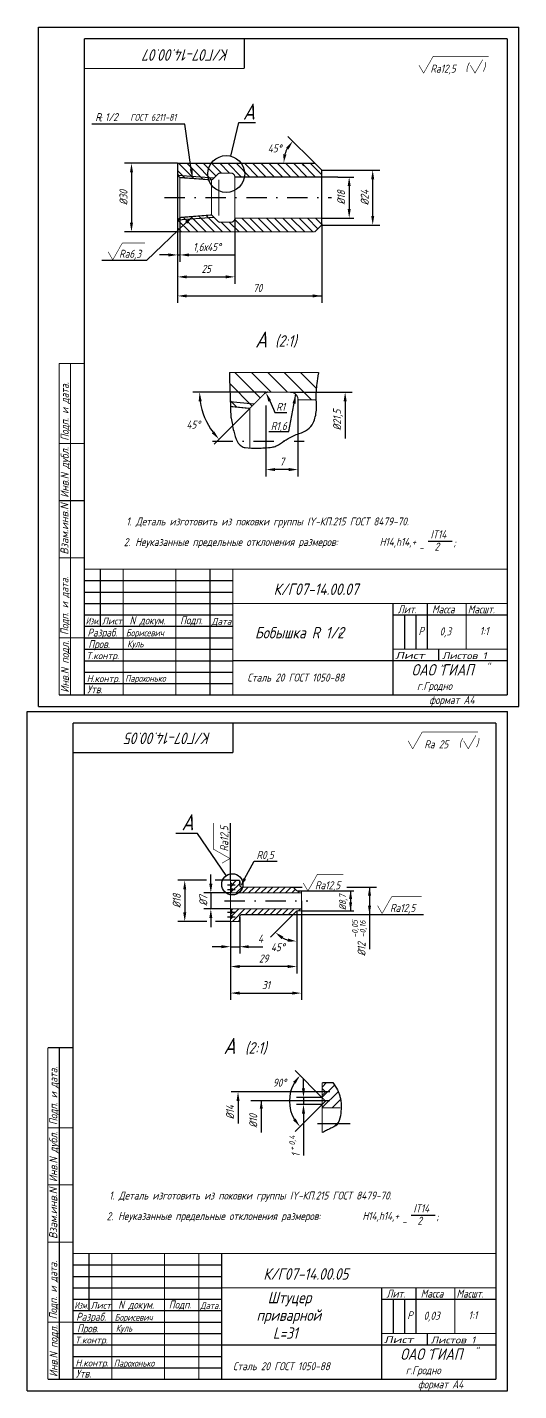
# Model space of a CAD drawing. Extents: x 780 to 2097, y 994 to 1592.
# Drawn here: x 1882 to 2097, y 994 to 1591 of the extents above; entities that cross this region are included whole.
import ezdxf
from ezdxf.enums import TextEntityAlignment as Align

# ---------------------------------------------------------------- set-up
doc = ezdxf.new("R2010")
doc.units = 0
doc.header["$LTSCALE"] = 0.7
doc.header["$MEASUREMENT"] = 0
doc.linetypes.add('DASHDOT', pattern=[25.4, 12.7, -6.35, 0, -6.35])
doc.layers.get('0').update_dxf_attribs({"linetype": 'CONTINUOUS'})
doc.layers.get('DEFPOINTS').update_dxf_attribs({"linetype": 'CONTINUOUS'})
doc.styles.add('ROMANC', font='romanc', dxfattribs={"width": 0.8, "oblique": 15, "height": 3.5})
doc.dimstyles.get("Standard").update_dxf_attribs({"dimtxt": 0.18, "dimasz": 0.18, "dimexe": 0.18, "dimexo": 0.0625, "dimgap": 0.09, "dimtad": 0, "dimtih": 1, "dimtoh": 1, "dimdec": 4, "dimzin": 0, "dimdsep": 46, "dimtxsty": 'Standard', "dimcen": 0.09, "dimadec": 0, "dimazin": 0, "dimtfac": 1, "dimtdec": 4, "dimtofl": 0, "dimtmove": 0, "dimatfit": 3, "dimfxl": 0, "dimtolj": 1, "dimtzin": 0, "dimarcsym": 0})

# ---------------------------------------------------------------- blocks, each defined once
blk = doc.blocks.new('*D17')
at = {"color": 0, "linetype": 'ByBlock', "transparency": 16777216}
for p, q in [((1831.61, 401.62), (1831.61, 358.29)), ((1800.61, 392.62), (1800.61, 358.29)), ((1804.61, 361.29), (1827.61, 361.29))]:
    blk.add_line(p, q, dxfattribs=at)
for points in [[(1804.61, 361.96), (1804.61, 360.62), (1800.61, 361.29)], [(1827.61, 361.96), (1827.61, 360.62), (1831.61, 361.29)]]:
    blk.add_solid(points, dxfattribs=at)
at = {"layer": 'DEFPOINTS', "color": 0, "linetype": 'ByBlock', "transparency": 16777216}
for p in [(1831.61, 401.62), (1800.61, 392.62), (1831.61, 361.29)]:
    blk.add_point(p, dxfattribs=at)
at = {"color": 0, "linetype": 'ByBlock', "transparency": 16777216, "style": 'ROMANC', "oblique": 15, "width": 0.8}
blk.add_text('31', height=3.5, dxfattribs=at).set_placement((1816.11, 364.79), align=Align.MIDDLE_CENTER)
blk = doc.blocks.new('*D30')
at = {"color": 0, "linetype": 'ByBlock', "transparency": 16777216}
blk.add_line((1827.96, 395.62), (1818.03, 385.68), dxfattribs=at)
blk.add_arc((1829.61, 397.27), 13.38, 242.18849, 252.81151, dxfattribs=at)
for points in [[(1822.97, 384.89), (1823.76, 385.97), (1820.15, 387.81)], [(1825.76, 385.14), (1825.56, 383.82), (1829.61, 383.89)]]:
    blk.add_solid(points, dxfattribs=at)
at = {"layer": 'DEFPOINTS', "color": 0, "linetype": 'ByBlock', "transparency": 16777216}
for p in [(1827.96, 395.62), (1829.61, 397.27), (1829.61, 397.27), (1824.1, 385.07), (1829.61, 369.91)]:
    blk.add_point(p, dxfattribs=at)
at = {"color": 0, "linetype": 'ByBlock', "transparency": 16777216, "style": 'ROMANC', "oblique": 15, "width": 0.8}
blk.add_text('45%%D', height=3.5, dxfattribs=at).set_placement((1821.28, 381.36), align=Align.MIDDLE_CENTER)
blk = doc.blocks.new('*D26')
at = {"color": 0, "linetype": 'ByBlock', "transparency": 16777216}
for p, q in [((1818.26, 629.8), (1786.22, 629.8)), ((1811.18, 622.72), (1795.6, 607.14))]:
    blk.add_line(p, q, dxfattribs=at)
blk.add_arc((1818.26, 629.8), 29.04, 187.8973, 217.1027, dxfattribs=at)
for points in [[(1788.83, 625.76), (1790.16, 625.86), (1789.22, 629.8)], [(1795.6, 612.72), (1794.59, 611.84), (1797.72, 609.26)]]:
    blk.add_solid(points, dxfattribs=at)
at = {"layer": 'DEFPOINTS', "color": 0, "linetype": 'ByBlock', "transparency": 16777216}
for p in [(1789.31, 627.53), (1817.68, 629.22), (1819.09, 629.8), (1829.06, 629.8), (1811.18, 622.72)]:
    blk.add_point(p, dxfattribs=at)
at = {"color": 0, "linetype": 'ByBlock', "transparency": 16777216, "style": 'ROMANC', "oblique": 15, "width": 0.8}
blk.add_text('45%%D', height=3.5, dxfattribs=at).set_placement((1786.49, 615.65), align=Align.MIDDLE_CENTER)
blk = doc.blocks.new('*D27')
at = {"color": 0, "linetype": 'ByBlock', "transparency": 16777216}
for p, q in [((1800.61, 392.62), (1800.61, 378.58)), ((1804.61, 392.62), (1804.61, 378.58)), ((1796.61, 381.58), (1792.61, 381.58)), ((1800.61, 381.58), (1804.61, 381.58)), ((1808.61, 381.58), (1812.61, 381.58)), ((1812.61, 381.58), (1814.76, 381.58))]:
    blk.add_line(p, q, dxfattribs=at)
for points in [[(1796.61, 382.25), (1796.61, 380.91), (1800.61, 381.58)], [(1808.61, 382.25), (1808.61, 380.91), (1804.61, 381.58)]]:
    blk.add_solid(points, dxfattribs=at)
at = {"layer": 'DEFPOINTS', "color": 0, "linetype": 'ByBlock', "transparency": 16777216}
for p in [(1800.61, 392.62), (1804.61, 392.62), (1804.61, 381.58)]:
    blk.add_point(p, dxfattribs=at)
at = {"color": 0, "linetype": 'ByBlock', "transparency": 16777216, "style": 'ROMANC', "oblique": 15, "width": 0.8}
blk.add_text('4', height=3.5, dxfattribs=at).set_placement((1813.69, 385.08), align=Align.MIDDLE_CENTER)
blk = doc.blocks.new('*X6')
at = {"color": 0}
for p, q in [((433.72, 689.71), (428.22, 695.21)), ((428.71, 692.02), (428.22, 692.52)), ((433.72, 692.41), (430.1, 696.02)), ((433.72, 695.1), (432.79, 696.02)), ((443.22, 690.99), (440.72, 693.49)), ((444.88, 692.02), (440.88, 696.02)), ((446.22, 693.38), (443.57, 696.02)), ((433.72, 687.02), (431.22, 689.52)), ((433.72, 684.32), (431.22, 686.82)), ((443.22, 688.29), (440.72, 690.79)), ((443.22, 685.6), (440.72, 688.1)), ((433.72, 681.63), (431.22, 684.13)), ((433.72, 678.94), (431.22, 681.44)), ((443.22, 682.91), (440.72, 685.41)), ((443.22, 680.21), (440.72, 682.71)), ((443.22, 677.52), (440.72, 680.02)), ((433.72, 676.24), (431.22, 678.74)), ((433.72, 673.55), (431.22, 676.05)), ((443.22, 674.82), (440.72, 677.32)), ((443.22, 672.13), (440.72, 674.63)), ((433.72, 670.85), (431.22, 673.35)), ((433.72, 668.16), (431.22, 670.66)), ((443.22, 669.44), (440.72, 671.94)), ((442.25, 667.71), (440.72, 669.24)), ((433.72, 665.47), (432.87, 666.32)), ((441.57, 665.7), (440.72, 666.55))]:
    blk.add_line(p, q, dxfattribs=at)
blk = doc.blocks.new('*D28')
at = {"color": 0, "linetype": 'ByBlock', "transparency": 16777216}
blk.add_line((1839.63, 729.92), (1827.85, 741.7), dxfattribs=at)
blk.add_arc((1839.63, 729.92), 13.66, 151.84427, 163.15573, dxfattribs=at)
for points in [[(1827.05, 736.76), (1828.12, 735.97), (1829.97, 739.57)], [(1827.22, 733.78), (1825.9, 733.97), (1825.97, 729.92)]]:
    blk.add_solid(points, dxfattribs=at)
at = {"layer": 'DEFPOINTS', "color": 0, "linetype": 'ByBlock', "transparency": 16777216}
for p in [(1827.98, 737.05), (1779.63, 729.92), (1839.63, 729.92), (1839.63, 729.92), (1842.63, 726.92)]:
    blk.add_point(p, dxfattribs=at)
at = {"color": 0, "linetype": 'ByBlock', "transparency": 16777216, "style": 'ROMANC', "oblique": 15, "width": 0.8}
blk.add_text('45%%D', height=3.5, dxfattribs=at).set_placement((1822.05, 736.43), align=Align.MIDDLE_CENTER)
blk = doc.blocks.new('*D25')
at = {"color": 0, "linetype": 'ByBlock', "transparency": 16777216}
for p, q in [((1779.63, 705.14), (1779.63, 677.24)), ((1804.63, 705.92), (1804.63, 677.24)), ((1783.63, 680.24), (1800.63, 680.24))]:
    blk.add_line(p, q, dxfattribs=at)
for points in [[(1783.63, 680.91), (1783.63, 679.58), (1779.63, 680.24)], [(1800.63, 680.91), (1800.63, 679.58), (1804.63, 680.24)]]:
    blk.add_solid(points, dxfattribs=at)
at = {"layer": 'DEFPOINTS', "color": 0, "linetype": 'ByBlock', "transparency": 16777216}
for p in [(1779.63, 705.14), (1804.63, 705.92), (1804.63, 680.24)]:
    blk.add_point(p, dxfattribs=at)
at = {"color": 0, "linetype": 'ByBlock', "transparency": 16777216, "style": 'ROMANC', "oblique": 15, "width": 0.8}
blk.add_text('25', height=3.5, dxfattribs=at).set_placement((1792.13, 683.74), align=Align.MIDDLE_CENTER)
blk = doc.blocks.new('*D29')
at = {"color": 0, "linetype": 'ByBlock', "transparency": 16777216}
for p, q in [((1779.63, 729.92), (1756.45, 729.92)), ((1759.45, 725.92), (1759.45, 703.92)), ((1779.63, 699.92), (1756.45, 699.92))]:
    blk.add_line(p, q, dxfattribs=at)
for points in [[(1758.78, 725.92), (1760.11, 725.92), (1759.45, 729.92)], [(1758.78, 703.92), (1760.11, 703.92), (1759.45, 699.92)]]:
    blk.add_solid(points, dxfattribs=at)
at = {"layer": 'DEFPOINTS', "color": 0, "linetype": 'ByBlock', "transparency": 16777216}
for p in [(1779.63, 729.92), (1759.45, 699.92), (1779.63, 699.92)]:
    blk.add_point(p, dxfattribs=at)
at = {"color": 0, "linetype": 'ByBlock', "transparency": 16777216, "style": 'ROMANC', "oblique": 15, "width": 0.8}
blk.add_text('%%C30', height=3.5, rotation=90, dxfattribs=at).set_placement((1755.95, 714.92), align=Align.MIDDLE_CENTER)

msp = doc.modelspace()

# ---------------------------------------------------------------- linework, layer by layer
for p, q in [((1886.70103, 1590.57042), (2096.70103, 1590.57042)), ((1886.70103, 1293.57042), (1886.70103, 1590.57042)), ((2096.70103, 1293.57042), (2096.70103, 1590.57042)), ((1950.67, 1548.191), (1910.066, 1548.191)), ((1953.48196, 1528.47975), (1950.67, 1548.151)), ((1970.7184, 1534.23266), (1974.342, 1548.93)), ((1974.342, 1548.93), (1981.568, 1548.93)), ((1947.519, 1525.96588), (1963.47763, 1524.72763)), ((1948.45256, 1524.89044), (1958.973, 1524.07415)), ((2017.519, 1525.091), (2007.22347, 1525.091)), ((1951.27458, 1505.16861), (1933.838, 1488.645)), ((1947.519, 1506.31672), (1963.30045, 1507.55955)), ((1948.519, 1507.39857), (1958.973, 1508.22185)), ((1933.838, 1488.645), (1914.375, 1488.645)), ((1980.89722, 1425.7184), (1970.55132, 1426.75463)), ((1990.04328, 1422.122), (1995.306, 1422.122)), ((1996.081, 1413.681), (1987.43262, 1413.681)), ((2057.08724, 1365.87441), (2067.57851, 1365.87441)), ((2046.70103, 1333.57042), (2046.70103, 1318.57042)), ((2051.70103, 1333.57042), (2051.70103, 1318.57042)), ((1881.75703, 994.31942), (1881.75703, 1291.31942)), ((1881.75703, 1291.31942), (2091.75703, 1291.31942)), ((1886.70103, 1293.57042), (2096.70103, 1293.57042)), ((1886.70103, 1293.57042), (2096.70103, 1293.57042)), ((2091.75703, 994.31942), (2091.75703, 1291.31942)), ((1970.657, 1217.533), (1970.657, 1242.532)), ((1956.212, 1238.024), (1946.72, 1238.024)), ((1968.81714, 1219.60288), (1956.212, 1238.024)), ((1976.77848, 1218.13141), (1980.95, 1225.963)), ((1980.95, 1225.963), (1991.03983, 1225.963)), ((1974.657, 1217.033), (1974.657, 1215.533)), ((1974.657, 1201.533), (1974.657, 1199.533)), ((2034.473, 1202.533), (2055.109, 1202.533)), ((2014.099, 1125.041), (1979.568, 1125.041)), ((2014.099, 1121.041), (1979.568, 1121.041)), ((2049.59124, 1071.09841), (2060.08251, 1071.09841)), ((2041.75703, 1034.31942), (2041.75703, 1019.31942)), ((2046.75703, 1034.31942), (2046.75703, 1019.31942)), ((1881.75703, 994.31942), (2091.75703, 994.31942))]:
    msp.add_line(p, q)
at = {"color": 0}
for p, q in [((1950.74133, 1524.71285), (1947.519, 1527.93518)), ((1954.6356, 1524.41069), (1947.95529, 1531.091)), ((1958.52986, 1524.10853), (1951.54739, 1531.091)), ((1962.49025, 1523.74025), (1955.13949, 1531.091)), ((1964.2863, 1525.5363), (1958.73159, 1531.091)), ((1966.6457, 1526.769), (1962.3237, 1531.091)), ((1970.2378, 1526.769), (1965.9158, 1531.091)), ((1975.5079, 1525.091), (1969.5079, 1531.091)), ((1979.1, 1525.091), (1973.1, 1531.091)), ((1982.69211, 1525.091), (1976.69211, 1531.091)), ((1986.28421, 1525.091), (1980.28421, 1531.091)), ((1989.87631, 1525.091), (1983.87631, 1531.091)), ((1993.46841, 1525.091), (1987.46841, 1531.091)), ((1997.06052, 1525.091), (1991.06052, 1531.091)), ((2000.65262, 1525.091), (1994.65262, 1531.091)), ((2004.24472, 1525.091), (1998.24472, 1531.091)), ((2007.83682, 1525.091), (2001.83682, 1531.091)), ((2002.93215, 1529.99567), (2001.83682, 1531.091)), ((2010.519, 1526.00093), (2005.42893, 1531.091)), ((1947.86451, 1526.091), (1947.64547, 1526.31005)), ((1949.21847, 1501.091), (1947.519, 1502.79047)), ((1952.81057, 1501.091), (1947.81057, 1506.091)), ((1956.40267, 1501.091), (1949.98004, 1507.51363)), ((1959.99477, 1501.091), (1953.30991, 1507.77587)), ((1963.58688, 1501.091), (1956.63978, 1508.0381)), ((1967.17898, 1501.091), (1959.96964, 1508.30034)), ((1970.77108, 1501.091), (1966.52108, 1505.341)), ((1974.36318, 1501.091), (1970.11318, 1505.341)), ((1977.95529, 1501.091), (1972.519, 1506.52729)), ((1981.54739, 1501.091), (1975.54739, 1507.091)), ((1985.13949, 1501.091), (1979.13949, 1507.091)), ((1988.73159, 1501.091), (1982.73159, 1507.091)), ((1992.3237, 1501.091), (1986.3237, 1507.091)), ((1995.9158, 1501.091), (1989.9158, 1507.091)), ((1999.5079, 1501.091), (1993.5079, 1507.091)), ((2003.1, 1501.091), (1997.1, 1507.091)), ((2006.69211, 1501.091), (2000.69211, 1507.091)), ((2008.9016, 1502.4736), (2004.28421, 1507.091)), ((2010.87631, 1504.091), (2007.87631, 1507.091)), ((1983.68641, 1428.50759), (1972.57701, 1439.617)), ((1988.40521, 1430.973), (1979.76121, 1439.617)), ((1995.58942, 1430.973), (1986.94542, 1439.617)), ((2006.12962, 1427.617), (1994.12962, 1439.617)), ((2008.29595, 1432.63487), (2001.31383, 1439.617)), ((1980.09431, 1424.91549), (1970.29421, 1434.71559)), ((1973.36255, 1424.46305), (1970.53355, 1427.29205)), ((2010.753, 1127.1201), (2012.6739, 1129.041)), ((2010.753, 1122.62997), (2016.13596, 1128.01293)), ((2010.753, 1118.13984), (2017.80599, 1125.19283)), ((2015.14428, 1118.041), (2018.79364, 1121.69036)), ((2015.78923, 1109.70569), (2017.85584, 1111.7723))]:
    msp.add_line(p, q, dxfattribs=at)
at = {"color": 0, "linetype": 'ByBlock'}
for p, q in [((2010.519, 1528.091), (2035.932, 1528.091)), ((2017.519, 1525.091), (2024.569, 1525.091)), ((2022.541, 1521.091), (2022.541, 1511.091)), ((2032.838, 1508.091), (2032.838, 1524.091)), ((1947.519, 1506.31672), (1947.519, 1488.001)), ((1948.519, 1507.39857), (1948.519, 1488.001)), ((2010.519, 1507.091), (2024.569, 1507.091)), ((2010.519, 1504.091), (2035.932, 1504.091)), ((2010.59, 1504.63252), (2010.59, 1470.082)), ((2010.59, 1504.091), (2010.59, 1488.135)), ((1947.519, 1501.091), (1947.519, 1470.082)), ((1943.519, 1491.001), (1939.519, 1491.001)), ((1947.519, 1491.001), (1948.519, 1491.001)), ((1952.519, 1491.001), (1956.519, 1491.001)), ((1956.519, 1491.001), (1972.51705, 1491.001)), ((1951.519, 1473.082), (2010.59, 1473.082)), ((1987.79656, 1427.14718), (1989.42919, 1423.49553)), ((1996.11407, 1413.79806), (1999.1808, 1430.069)), ((1996.95182, 1430.973), (2023.785, 1430.973)), ((2020.785, 1426.973), (2020.785, 1410.68049)), ((1989.42919, 1423.49553), (1990.04328, 1422.122)), ((2000.15182, 1418.74986), (2000.15182, 1394.15)), ((1986.15182, 1412.73249), (1986.15182, 1394.15)), ((1996.15182, 1397.15), (1990.15182, 1397.15)), ((1960.102, 1217.533), (1947.624, 1217.533)), ((1962.041, 1216.033), (1962.041, 1220.033)), ((1970.657, 1217.533), (1963.933, 1217.533)), ((1950.624, 1213.533), (1950.624, 1203.533)), ((1970.657, 1212.033), (1959.041, 1212.033)), ((1962.041, 1212.033), (1962.041, 1205.033)), ((1997.24527, 1214.533), (2001.936, 1214.533)), ((2001.657, 1212.883), (2024.596, 1212.883)), ((2021.493, 1214.533), (2034.473, 1214.533)), ((2023.166, 1212.883), (2023.166, 1204.183)), ((2031.45, 1214.533), (2031.45, 1202.533)), ((1970.657, 1205.033), (1959.041, 1205.033)), ((1960.303, 1199.533), (1947.624, 1199.533)), ((1962.041, 1201.033), (1962.041, 1197.033)), ((1970.657, 1199.533), (1964.135, 1199.533)), ((1970.657, 1199.533), (1970.657, 1176.829)), ((1998.007, 1202.533), (2034.473, 1202.533)), ((1999.657, 1204.183), (1999.657, 1176.829)), ((2001.657, 1204.183), (2024.596, 1204.183)), ((2031.45, 1202.533), (2031.45, 1194.533)), ((2031.45, 1194.533), (2031.45, 1187.37014)), ((1995.657, 1179.829), (1974.657, 1179.829)), ((2010.65897, 1122.56219), (1998.91065, 1134.3105)), ((2002.562, 1126.541), (2002.562, 1130.541)), ((2010.753, 1125.041), (1970.938, 1125.041)), ((1973.938, 1121.041), (1973.938, 1111.18867)), ((2010.753, 1121.041), (1981.093, 1121.041)), ((1984.093, 1121.041), (1984.093, 1107.18867)), ((2010.753, 1121.041), (1991.145, 1121.041)), ((2010.68015, 1122.541), (1999.562, 1122.541)), ((2002.562, 1122.541), (2002.562, 1119.541)), ((2010.753, 1119.541), (1998.91065, 1107.69865)), ((2010.753, 1119.541), (1999.562, 1119.541)), ((2002.562, 1115.541), (2002.562, 1111.541)), ((2002.562, 1111.541), (2002.562, 1097.183)), ((2022.986, 1111.041), (2008.627, 1111.041))]:
    msp.add_line(p, q, dxfattribs=at)
at = {"linetype": 'DASHDOT'}
for p, q in [((1941.823, 1516.125), (2014.869, 1516.125)), ((1962.795, 1409.617), (2002.876, 1409.617)), ((1968.025, 1208.533), (2004.416, 1208.533))]:
    msp.add_line(p, q, dxfattribs=at)
at = {"linetype": 'Continuous'}
for p, q in [((1906.70103, 1348.57042), (1971.70103, 1348.57042)), ((1906.70103, 1343.57042), (1971.70103, 1343.57042)), ((1906.70103, 1338.57042), (1971.70103, 1338.57042)), ((1906.70103, 1323.57042), (1971.70103, 1323.57042)), ((1906.70103, 1318.57042), (1971.70103, 1318.57042)), ((1906.70103, 1313.57042), (1971.70103, 1313.57042)), ((1906.70103, 1308.57042), (1971.70103, 1308.57042)), ((1906.70103, 1303.57042), (1971.70103, 1303.57042)), ((1969.289, 1215.533), (1972.617, 1215.533)), ((1969.289, 1213.533), (1972.617, 1213.533)), ((1969.289, 1203.533), (1972.617, 1203.533)), ((1969.289, 1201.533), (1972.617, 1201.533)), ((1901.75703, 1049.31942), (1966.75703, 1049.31942)), ((1901.75703, 1044.31942), (1966.75703, 1044.31942)), ((1901.75703, 1039.31942), (1966.75703, 1039.31942)), ((1901.75703, 1024.31942), (1966.75703, 1024.31942)), ((1901.75703, 1019.31942), (1966.75703, 1019.31942)), ((1901.75703, 1014.31942), (1966.75703, 1014.31942)), ((1901.75703, 1009.31942), (1966.75703, 1009.31942)), ((1901.75703, 1004.31942), (1966.75703, 1004.31942))]:
    msp.add_line(p, q, dxfattribs=at)
for points, const_width in [([(1906.70103, 1585.57042), (2091.70103, 1585.57042)], 0.5), ([(1906.70103, 1298.57042), (1906.70103, 1585.57042)], 0.5), ([(1976.68198, 1572.57042), (1976.68198, 1585.57042)], 0.5), ([(2091.70103, 1298.57042), (2091.70103, 1585.57042)], 0.5), ([(2053.0621, 1573.99843), (2055.09573, 1570.49843)], 0.25), ([(2055.09573, 1570.49843), (2059.26128, 1577.838)], 0.25), ([(2059.26128, 1577.838), (2083.622, 1577.838)], 0.3), ([(2075.5501, 1573.99843), (2077.58373, 1570.49843)], 0.25), ([(2077.58373, 1570.49843), (2080.92295, 1576.38203)], 0.25), ([(1906.68198, 1572.57042), (1976.68198, 1572.57042)], 0.5), ([(1947.519, 1531.091), (1947.519, 1516.125)], 0.5), ([(1965.22611, 1526.47611), (1962.54684, 1523.79684)], 0.5), ([(2007.519, 1531.091), (2010.519, 1528.091)], 0.5), ([(2010.519, 1528.091), (2010.519, 1504.091)], 0.5), ([(1947.519, 1525.824), (1948.519, 1524.824)], 0.5), ([(1948.45256, 1524.89044), (1962.54684, 1523.79684)], 0.5), ([(1948.519, 1524.824), (1948.519, 1516.125)], 0.5), ([(1962.37058, 1508.48942), (1962.37058, 1523.81052)], 0.5), ([(1965.519, 1523.916), (1965.519, 1508.23144)], 0.5), ([(1972.519, 1525.169), (1972.519, 1506.941)], 0.5), ([(2010.519, 1525.091), (1972.519, 1525.091)], 0.5), ([(1947.519, 1516.125), (1947.519, 1501.091)], 0.5), ([(1948.519, 1516.125), (1948.519, 1507.214)], 0.5), ([(1948.519, 1507.39857), (1962.37058, 1508.48942)], 0.5), ([(1965.22611, 1505.63389), (1962.37058, 1508.48942)], 0.5), ([(1947.519, 1506.31672), (1947.519, 1501.091)], 0.5), ([(1947.601, 1506.296), (1948.579, 1507.274)], 0.5), ([(2010.519, 1507.091), (1972.519, 1507.091)], 0.5), ([(2007.519, 1501.091), (2010.519, 1504.091)], 0.5), ([(1917.11837, 1492.359), (1919.152, 1488.859)], 0.25), ([(1919.152, 1488.859), (1923.31755, 1496.19857)], 0.25), ([(1923.31755, 1496.19857), (1933.188, 1496.19857)], 0.3), ([(1895.70103, 1298.57042), (1895.70103, 1443.57042)], 0.5), ([(1895.70103, 1443.57042), (1906.70103, 1443.57042)], 0.5), ([(1900.70103, 1298.57042), (1900.70103, 1443.57042)], 0.5), ([(1985.56603, 1430.38721), (1979.07021, 1423.89139)], 0.5), ([(1986.15182, 1425.267), (1986.15182, 1406.68049)], 0.5), ([(2000.15182, 1427.773), (2000.15182, 1412.69786)], 0.5), ([(2008.16218, 1427.617), (2000.15182, 1427.617)], 0.5), ([(1979.07021, 1423.89139), (1970.61816, 1424.73793)], 0.5), ([(1979.07021, 1406.57026), (1979.07021, 1423.787)], 0.5), ([(1895.70103, 1408.57042), (1906.70103, 1408.57042)], 0.5), ([(1895.70103, 1383.57042), (1906.70103, 1383.57042)], 0.5), ([(1895.70103, 1358.57042), (1906.70103, 1358.57042)], 0.5), ([(1906.70103, 1353.57042), (1906.70103, 1298.57042)], 0.5), ([(1913.70103, 1353.57042), (1913.70103, 1328.57042)], 0.5), ([(1923.70103, 1353.57042), (1923.70103, 1298.57042)], 0.5), ([(1946.70103, 1353.57042), (1946.70103, 1298.57042)], 0.5), ([(1961.70103, 1353.57042), (1961.70103, 1298.57042)], 0.5), ([(1971.70103, 1353.57042), (1971.70103, 1298.57042)], 0.5), ([(2041.70103, 1338.57042), (2041.70103, 1298.57042)], 0.5), ([(2056.70103, 1338.57042), (2056.70103, 1318.57042)], 0.5), ([(2073.70103, 1338.57042), (2073.70103, 1318.57042)], 0.5), ([(1895.70103, 1323.57042), (1906.70103, 1323.57042)], 0.5), ([(2061.70103, 1318.57042), (2061.70103, 1313.57042)], 0.5), ([(1971.70103, 1313.57042), (2091.70103, 1313.57042)], 0.5), ([(1971.70103, 1313.57042), (2091.978, 1313.57042)], 0.5), ([(1895.70103, 1298.57042), (2091.70103, 1298.57042)], 0.5), ([(1895.70103, 1298.57042), (2091.70103, 1298.57042)], 0.5), ([(1906.70103, 1298.57042), (2091.70103, 1298.57042)], 0.5), ([(1901.75703, 999.31942), (1901.75703, 1286.31942)], 0.5), ([(1901.75703, 1286.31942), (2086.75703, 1286.31942)], 0.5), ([(1971.73798, 1273.31942), (1971.73798, 1286.31942)], 0.5), ([(2050.32973, 1275.03143), (2054.49528, 1282.371)], 0.25), ([(2054.49528, 1282.371), (2078.856, 1282.371)], 0.3), ([(2086.75703, 999.31942), (2086.75703, 1286.31942)], 0.5), ([(2048.2961, 1278.53143), (2050.32973, 1275.03143)], 0.25), ([(2072.5931, 1278.53143), (2074.62673, 1275.03143)], 0.25), ([(2074.62673, 1275.03143), (2077.96595, 1280.91503)], 0.25), ([(1901.73798, 1273.31942), (1971.73798, 1273.31942)], 0.5), ([(1963.08243, 1231.21155), (1963.08243, 1242.60427)], 0.3), ([(1970.422, 1227.046), (1963.08243, 1231.21155)], 0.25), ([(1966.922, 1225.01237), (1970.422, 1227.046)], 0.25), ([(1970.657, 1217.533), (1970.657, 1199.533)], 0.5), ([(1970.657, 1216.51815), (1971.63658, 1215.53858)], 0.5), ([(1974.657, 1217.533), (1974.657, 1215.533)], 0.5), ([(2002.46637, 1216.349), (2004.5, 1212.849)], 0.25), ([(2004.5, 1212.849), (2008.66555, 1220.18857)], 0.25), ([(2008.66555, 1220.18857), (2020.05827, 1220.18857)], 0.3), ([(1970.657, 1214.559), (1971.63658, 1215.53858)], 0.5), ([(1970.657, 1214.49815), (1971.63658, 1213.51858)], 0.5), ([(1970.657, 1212.539), (1971.63658, 1213.51858)], 0.5), ([(1999.657, 1212.883), (1998.007, 1214.533)], 0.5), ([(2001.657, 1212.883), (2001.657, 1204.183)], 0.5), ([(2036.96173, 1202.99943), (2041.12728, 1210.339)], 0.25), ([(2041.12728, 1210.339), (2054.201, 1210.339)], 0.3), ([(1970.657, 1204.49615), (1971.63658, 1203.51658)], 0.5), ([(1999.657, 1204.183), (1998.007, 1202.533)], 0.5), ([(2034.9281, 1206.49943), (2036.96173, 1202.99943)], 0.25), ([(1970.657, 1202.537), (1971.63658, 1203.51658)], 0.5), ([(1970.657, 1202.47615), (1971.63658, 1201.49658)], 0.5), ([(1970.657, 1200.517), (1971.63658, 1201.49658)], 0.5), ([(1974.657, 1201.533), (1974.657, 1199.533)], 0.5), ([(1890.75703, 1144.31942), (1901.75703, 1144.31942)], 0.5), ([(1890.75703, 999.31942), (1890.75703, 1144.31942)], 0.5), ([(1895.75703, 999.31942), (1895.75703, 1144.31942)], 0.5), ([(2010.753, 1129.041), (2010.753, 1107.18867)], 0.5), ([(2010.65897, 1126.54919), (2012.21658, 1124.99158)], 0.5), ([(2010.65897, 1122.56219), (2012.21658, 1121.00458)], 0.5), ([(2010.753, 1123.528), (2012.21658, 1124.99158)], 0.5), ([(2010.753, 1119.541), (2012.21658, 1121.00458)], 0.5), ([(1890.75703, 1109.31942), (1901.75703, 1109.31942)], 0.5), ([(1890.75703, 1084.31942), (1901.75703, 1084.31942)], 0.5), ([(1890.75703, 1059.31942), (1901.75703, 1059.31942)], 0.5), ([(1901.75703, 1054.31942), (1901.75703, 999.31942)], 0.5), ([(1908.75703, 1054.31942), (1908.75703, 1029.31942)], 0.5), ([(1918.75703, 1054.31942), (1918.75703, 999.31942)], 0.5), ([(1941.75703, 1054.31942), (1941.75703, 999.31942)], 0.5), ([(1956.75703, 1054.31942), (1956.75703, 999.31942)], 0.5), ([(1966.75703, 1054.31942), (1966.75703, 999.31942)], 0.5), ([(2036.75703, 1039.31942), (2036.75703, 999.31942)], 0.5), ([(2051.75703, 1039.31942), (2051.75703, 1019.31942)], 0.5), ([(2068.75703, 1039.31942), (2068.75703, 1019.31942)], 0.5), ([(1890.75703, 1024.31942), (1901.75703, 1024.31942)], 0.5), ([(1966.75703, 1014.31942), (2086.75703, 1014.31942)], 0.5), ([(2056.75703, 1019.31942), (2056.75703, 1014.31942)], 0.5), ([(1890.75703, 999.31942), (2086.75703, 999.31942)], 0.5), ([(1901.75703, 999.31942), (2086.75703, 999.31942)], 0.5)]:
    msp.add_lwpolyline(points, dxfattribs=dict(const_width=const_width))
at = {"linetype": 'Continuous', "const_width": 0.5}
for points in [[(1947.519, 1531.091), (2007.519, 1531.091)], [(1947.519, 1501.091), (2007.519, 1501.091)], [(1970.15233, 1439.617), (2009.26916, 1439.617)], [(1906.70103, 1353.57042), (2091.70103, 1353.57042)], [(1971.70103, 1338.57042), (2091.70103, 1338.57042)], [(1906.70103, 1333.57042), (1971.70103, 1333.57042)], [(2041.70103, 1333.57042), (2091.70103, 1333.57042)], [(1906.70103, 1328.57042), (1971.70103, 1328.57042)], [(2041.70103, 1318.57042), (2091.70103, 1318.57042)], [(1970.657, 1217.533), (1974.657, 1217.533)], [(1970.657, 1212.033), (2001.657, 1212.033)], [(1975.657, 1214.533), (1998.007, 1214.533)], [(1999.657, 1212.883), (2001.657, 1212.883)], [(1970.657, 1205.033), (2001.657, 1205.033)], [(1999.657, 1204.183), (2001.657, 1204.183)], [(1970.657, 1199.533), (1974.657, 1199.533)], [(1975.657, 1202.533), (1998.007, 1202.533)], [(1901.75703, 1054.31942), (2086.75703, 1054.31942)], [(1966.75703, 1039.31942), (2086.75703, 1039.31942)], [(1901.75703, 1034.31942), (1966.75703, 1034.31942)], [(2036.75703, 1034.31942), (2086.75703, 1034.31942)], [(1901.75703, 1029.31942), (1966.75703, 1029.31942)], [(2036.75703, 1019.31942), (2086.75703, 1019.31942)]]:
    msp.add_lwpolyline(points, dxfattribs=at)
at = {"const_width": 0.5}
for points in [[(1965.22611, 1526.47611, -0.198912367), (1965.93321, 1526.769, -0.198912367)], [(1970.919, 1526.769, -0.414213562), (1972.519, 1525.169, -0.414213562)], [(1965.22611, 1505.63389, 0.198912367), (1965.93321, 1505.341, 0.198912367)], [(1970.919, 1505.341, 0.414213562), (1972.519, 1506.941, 0.414213562)], [(1985.56603, 1430.38721, -0.198912367), (1986.98025, 1430.973, -0.198912367)], [(1996.95182, 1430.973, -0.414213562), (2000.15182, 1427.773, -0.414213562)], [(1974.657, 1215.533, 0.414213562), (1975.657, 1214.533, 0.414213562)], [(1975.657, 1202.533, 0.414213562), (1974.657, 1201.533, 0.414213562)]]:
    msp.add_lwpolyline(points, format="xyb", dxfattribs=at)
at = {"color": 0, "linetype": 'ByBlock', "const_width": 0.5}
for points in [[(1970.919, 1526.769), (1965.93321, 1526.769)], [(1970.919, 1505.341), (1965.93321, 1505.341)], [(1996.95182, 1430.973), (1986.98025, 1430.973)], [(2015.44198, 1129.041), (2010.753, 1129.041)], [(2018.64933, 1118.041), (2010.753, 1118.041)]]:
    msp.add_lwpolyline(points, dxfattribs=at)
for points in [[(1970.15233, 1439.617, 0.000311929), (1970.2752, 1435.35545, 0.000851232), (1970.404, 1431.222, 0.000104124), (1970.67799, 1422.93775, 0.000582508), (1970.729, 1421.457, 0.034196287), (1970.91825, 1419.6433, 0.01077621), (1972.032, 1413.971, 0.062194617), (1973.69771, 1409.25708, 0.131308511), (1975.289, 1407.461, 0.112797506), (1977.10032, 1406.77919, 0.040261767), (1982.455, 1406.485, 0.023427825), (1988.80383, 1406.94572, 0.080362009), (1990.598, 1407.461, 0.046376801), (1992.51454, 1408.59098, -0.02628119), (1995.809, 1410.716, -0.051543687), (2000.68242, 1412.87672, 0.068892902), (2004.278, 1414.622, 0.138049142), (2006.7795, 1417.55024, 0.092133909), (2008.186, 1423.085, 0.035949738), (2008.15469, 1427.71387, -0.043426596), (2008.186, 1431.548, -0.008703235), (2008.54997, 1434.77332, -0.006562346), (2009.163, 1439.034, -0.012045936), (2009.26916, 1439.617, -0.01817795)], [(2015.44198, 1129.041, -0.01962151), (2017.44368, 1125.90153, -0.053735645), (2018.069, 1124.505, -0.017182797), (2018.51474, 1122.95061, -0.017081762), (2018.855, 1121.36, -0.044174561), (2019.04631, 1119.1988, -0.027011195), (2018.855, 1115.66, -0.07857804), (2017.70772, 1111.43001, -0.173089054), (2016.298, 1109.96, -0.000011063), (2015.50735, 1109.5648, -0.000004457), (2013.545, 1108.584, -0.00001006), (2011.7387, 1107.68126, -0.000003957), (2010.753, 1107.18867)]]:
    msp.add_lwpolyline(points, format="xyb")
for centre, radius in [((1968.789, 1526.407), 8.06), ((1971.431, 1215.783), 4.62858)]:
    msp.add_circle(centre, radius)
for centre, radius, start, end in [((1965.93321, 1525.769), 1, 90, 135), ((1965.93321, 1506.341), 1, 225, 270), ((1986.98025, 1428.973), 2, 90, 135)]:
    msp.add_arc(centre, radius, start, end)
at = {"color": 0, "linetype": 'ByBlock'}
msp.add_arc((2012.21658, 1121.00458), 15.81742, 149.52817353, 210.47182647, dxfattribs=at)
for points in [[(1954.14192, 1528.57409), (1952.822, 1528.38541), (1954.048, 1524.52)], [(1950.81602, 1505.65251), (1951.73315, 1504.6847), (1954.178, 1507.92)], [(1977.42488, 1217.875), (1976.24808, 1218.50182), (1974.956, 1214.658)]]:
    msp.add_solid(points)
for points in [[(2032.17133, 1524.091), (2033.50467, 1524.091), (2032.838, 1528.091)], [(2021.87433, 1521.091), (2023.20767, 1521.091), (2022.541, 1525.091)], [(2021.87433, 1511.091), (2023.20767, 1511.091), (2022.541, 1507.091)], [(2032.17133, 1508.091), (2033.50467, 1508.091), (2032.838, 1504.091)], [(1943.519, 1491.66767), (1943.519, 1490.33433), (1947.519, 1491.001)], [(1952.519, 1491.66767), (1952.519, 1490.33433), (1948.519, 1491.001)], [(1951.519, 1473.74867), (1951.519, 1472.41533), (1947.519, 1473.082)], [(2006.59, 1473.74867), (2006.59, 1472.41533), (2010.59, 1473.082)], [(1987.18795, 1426.87507), (1988.40517, 1427.41928), (1986.16393, 1430.79882)], [(1999.07692, 1425.91848), (1997.76666, 1426.16543), (1999.16266, 1429.97275)], [(2020.11833, 1426.973), (2021.45167, 1426.973), (2020.785, 1430.973)], [(1990.15182, 1397.81667), (1990.15182, 1396.48333), (1986.15182, 1397.15)], [(1996.15182, 1397.81667), (1996.15182, 1396.48333), (2000.15182, 1397.15)], [(1949.95733, 1213.533), (1951.29067, 1213.533), (1950.624, 1217.533)], [(1961.37433, 1216.033), (1962.70767, 1216.033), (1962.041, 1212.033)], [(2022.49933, 1209.302), (2023.83267, 1209.302), (2023.166, 1213.302)], [(2030.78333, 1210.826), (2032.11667, 1210.826), (2031.45, 1214.826)], [(1961.37433, 1201.033), (1962.70767, 1201.033), (1962.041, 1205.033)], [(2022.49933, 1207.967), (2023.83267, 1207.967), (2023.166, 1203.967)], [(2030.78333, 1206.442), (2032.11667, 1206.442), (2031.45, 1202.442)], [(1949.95733, 1203.533), (1951.29067, 1203.533), (1950.624, 1199.533)], [(1974.657, 1180.49567), (1974.657, 1179.16233), (1970.657, 1179.829)], [(1995.657, 1180.49567), (1995.657, 1179.16233), (1999.657, 1179.829)], [(1998.05665, 1129.43384), (1999.11111, 1128.61781), (2001.03197, 1132.18918)], [(1973.27133, 1121.041), (1974.60467, 1121.041), (1973.938, 1125.041)], [(1983.42633, 1117.61067), (1984.75967, 1117.61067), (1984.093, 1121.61067)], [(2003.22867, 1126.541), (2001.89533, 1126.541), (2002.562, 1122.541)], [(2003.22867, 1115.541), (2001.89533, 1115.541), (2002.562, 1119.541)], [(1999.11111, 1113.39135), (1998.05665, 1112.57532), (2001.03197, 1109.81997)]]:
    msp.add_solid(points, dxfattribs=at)
at = {"layer": 'DEFPOINTS', "color": 0, "linetype": 'ByBlock'}
for p in [(2010.519, 1528.091), (2032.838, 1528.091), (1951.03055, 1525.32969), (2017.519, 1525.091), (1947.519, 1506.4286), (1947.519, 1506.31672), (1948.519, 1507.39857), (1948.63587, 1507.54547), (1951.03055, 1506.78031), (1955.42655, 1507.22061), (1957.973, 1507.14), (1957.973, 1507.091), (1957.995, 1507.091), (1958.973, 1508.069), (1958.973, 1508.069), (2010.519, 1504.091), (2022.541, 1507.091), (1947.519, 1501.091), (1947.519, 1501.091), (2007.519, 1501.091), (1948.519, 1491.001), (1986.16393, 1430.79882), (1986.98025, 1428.973), (1996.95182, 1430.973), (1996.95182, 1427.773), (1999.1887, 1430.06131), (2000.15182, 1418.74986), (1968.263, 1409.617), (1968.263, 1409.617), (1986.15182, 1412.73249), (1986.15182, 1406.68049), (1986.15182, 1397.15), (1969.04, 1221.262), (1970.657, 1217.533), (1970.657, 1212.033), (1997.24527, 1214.533), (2001.657, 1212.883), (2001.657, 1212.033), (1962.041, 1205.033), (1970.657, 1205.033), (2001.657, 1205.033), (2022.248, 1205.033), (1950.624, 1199.533), (1970.657, 1199.533), (1970.657, 1199.533), (1998.007, 1202.533), (1999.657, 1204.183), (2001.657, 1204.183), (2022.044, 1204.183), (2031.45, 1202.533), (1970.657, 1179.829), (2010.65897, 1122.56219), (2010.68015, 1122.541), (2010.753, 1125.041), (2010.753, 1121.041), (2010.753, 1121.041), (2012.21658, 1121.00458), (2012.21658, 1121.00458), (1996.874, 1117.158), (2002.562, 1119.541), (2010.753, 1119.541), (2010.753, 1119.541), (1973.938, 1107.18867), (1984.093, 1107.18867), (2010.753, 1107.18867), (2010.753, 1107.18867)]:
    msp.add_point(p, dxfattribs=at)

# ---------------------------------------------------------------- block references
at = {"rotation": 90}
msp.add_blockref('*X6', (2666.681, 771.315), dxfattribs=at)

# ---------------------------------------------------------------- texts
at = {"style": 'ROMANC', "oblique": 15, "width": 0.8}
for s, height, rotation, p in [('К/Г07-14.00.07', 5, 180, (1969.91099, 1580.94523)), ('Подп. и дата.', 3.5, 90, (1899.87936, 1409.7574)), ('Подп. и дата.', 3.5, 90, (1899.78126, 1324.79722)), ('К/Г07-14.00.05', 5, 180, (1962.01999, 1282.12123)), ('Подп. и дата.', 3.5, 90, (1894.93536, 1110.5064)), ('Подп. и дата.', 3.5, 90, (1894.83726, 1025.54622))]:
    msp.add_text(s, height=height, rotation=rotation, dxfattribs=at).set_placement(p)
at = {"color": 0, "linetype": 'ByBlock', "style": 'ROMANC', "oblique": 15, "width": 0.8}
for s, height, p in [('Ra12,5', 3.5, (2063.60259, 1572.475)), ('А', 7, (1978.70603, 1553.69)), ('R 1/2', 3.5, (1916.41003, 1551.284)), ('ГОСТ 6211-81', 3, (1936.869, 1551.188)), ('Ra6,3', 3.5, (1926.74659, 1491.517)), ('1,6х45%%D', 3.5, (1960.35403, 1494.501)), ('70', 3.5, (1982.519, 1476.582)), ('А', 7, (1984.06875, 1454.02)), ('(2:1)', 5, (1994.84375, 1453.38)), ('R1', 3.5, (1992.58475, 1424.586)), ('R1,6', 3.5, (1991.76675, 1416.211)), ('7', 3.5, (1993.15182, 1400.65)), ('Ra 25', 3.5, (2060.64559, 1277.008)), ('А', 7, (1951.87659, 1242.91)), ('R0,5', 3.5, (1985.78759, 1228.589)), ('Ra12,5', 3.5, (2013.11027, 1215.36657)), ('Ra12,5', 3.5, (2045.94059, 1205.447)), ('29', 3.5, (1985.157, 1183.329)), ('А', 7, (1970.233, 1145.104)), ('(2:1)', 5, (1981.693, 1144.262)), ('90%%D', 3.5, (1992.062, 1129.037))]:
    msp.add_text(s, height=height, dxfattribs=at).set_placement(p, align=Align.MIDDLE_CENTER)
at = {"style": 'ROMANC', "oblique": 15, "width": 0.8}
for s, height, p in [('(', 3.5, (2073.39859, 1571.32621)), (')', 3.5, (2080.89295, 1571.46008)), ('c', 2.5, (1913.052, 1549.469)), ('1. Деталь изготовить из поковки группы IY-КП.215 ГОСТ 8479-70.', 3.5, (1925.05808, 1372.70502)), ('2.', 3.5, (1923.966, 1363.649)), ('Неуказанные предельные отклонения размеров:', 3.5, (1928.98008, 1363.74502)), ('H14,h14,+', 3.5, (2035.86237, 1363.79444)), ('IT14', 3.5, (2058.13637, 1367.09757)), (';', 3.5, (2068.10307, 1363.4281)), ('-', 3.5, (2053.03031, 1361.15499)), ('2', 3.5, (2059.88491, 1361.68074)), ('К/Г07-14.00.07', 5, (1989.51069, 1342.33117)), ('Лит.', 3.5, (2043.80055, 1334.28888)), ('Масса', 3.5, (2058.77186, 1334.28888)), ('Масшт.', 3.5, (2074.42369, 1334.28888)), ('N докум.', 3.5, (1926.48199, 1329.44812)), ('Подп.', 3.5, (1948.59282, 1329.50958)), ('Разраб.', 3.5, (1908.07058, 1324.13835)), ('Борисевич', 3, (1924.91647, 1324.25799)), ('Бобышка R 1/2', 5, (1981.32871, 1323.32443)), ('с', 3.5, (2017.542, 1323.406)), ('Р', 3.5, (2052.86515, 1324.82981)), ('0,3', 3.5, (2062.11145, 1324.62981)), ('1:1', 3.5, (2079.65399, 1324.82981)), ('Пров.', 3.5, (1908.44128, 1319.07554)), ('Куль', 3, (1925.44938, 1319.43209)), ('ОАО ГИАП', 5, (2049.86594, 1307.08129)), ('"', 3.5, (2061.8915, 1307.72344)), ('"', 3.5, (2082.19089, 1308.59782)), ('Парохонько', 3, (1924.56776, 1304.3584)), ('Сталь 20 ГОСТ 1050-88', 3.5, (1978.02777, 1304.44857)), ('Утв.', 3.5, (1907.94701, 1299.31823)), ('г.Гродно', 3.5, (2052.23522, 1300.76746)), ('формат А4', 3.5, (2057.56867, 1294.62788)), ('(', 3.5, (2070.44159, 1275.85921)), (')', 3.5, (2077.93595, 1275.99308)), ('1. Деталь изготовить из поковки группы IY-КП.215 ГОСТ 8479-70.', 3.5, (1917.56208, 1077.92902)), ('IT14', 3.5, (2050.64037, 1072.32157)), ('2.', 3.5, (1916.47, 1068.873)), ('Неуказанные предельные отклонения размеров:', 3.5, (1921.48408, 1068.96902)), ('H14,h14,+', 3.5, (2028.36637, 1069.01844)), ('-', 3.5, (2045.53431, 1066.37899)), ('2', 3.5, (2052.38891, 1066.90474)), (';', 3.5, (2060.60707, 1068.6521)), ('К/Г07-14.00.05', 5, (1985.02869, 1042.88017)), ('Штуцер', 5, (1986.90071, 1032.57443)), ('Лит.', 3.5, (2038.85655, 1035.03788)), ('Масса', 3.5, (2053.82786, 1035.03788)), ('Масшт.', 3.5, (2069.47969, 1035.03788)), ('N докум.', 3.5, (1921.53799, 1030.19712)), ('Подп.', 3.5, (1943.64882, 1030.25858)), ('Разраб.', 3.5, (1903.12658, 1024.88735)), ('Борисевич', 3, (1919.96847, 1024.92899)), (' приварной', 5, (1979.34171, 1024.86643)), ('Р', 3.5, (2047.92115, 1025.57881)), ('0,03', 3.5, (2055.09745, 1025.37881)), ('1:1', 3.5, (2074.70999, 1025.57881)), ('Пров.', 3.5, (1903.49728, 1019.82454)), ('Куль', 3, (1920.50538, 1020.18109)), ('L=31', 5, (1989.17015, 1017.02281)), ('Парохонько', 3, (1919.61076, 1004.8634)), ('ОАО ГИАП', 5, (2044.92194, 1007.83029)), ('"', 3.5, (2056.9475, 1008.47244)), ('"', 3.5, (2077.24689, 1009.34682)), ('Утв.', 3.5, (1903.00301, 1000.06723)), ('Сталь 20 ГОСТ 1050-88', 3.5, (1971.73277, 1003.28657)), ('г.Гродно', 3.5, (2047.29122, 1001.51646)), ('формат А4', 3.5, (2052.62467, 995.37688))]:
    msp.add_text(s, height=height, dxfattribs=at).set_placement(p)
at = {"color": 0, "linetype": 'ByBlock', "style": 'ROMANC', "oblique": 15, "width": 0.8}
for s, height, p in [('%%C18', 3.5, (2019.041, 1516.091)), ('%%C24', 3.5, (2029.338, 1516.091)), ('%%C21,5', 3.5, (2017.285, 1418.82675)), ('Ra12,5', 3.5, (1967.90443, 1235.65627)), ('%%C18', 3.5, (1947.124, 1208.533)), ('%%C7', 3.5, (1958.743, 1208.66625)), ('%%C8,7', 3, (2019.666, 1207.92192)), ('-0,05', 2.5, (2025.005, 1196.27831)), ('-0,16', 2.5, (2028.465, 1196.27831)), ('%%C12', 3.5, (2027.95, 1187.39257)), ('%%C14', 3.5, (1970.438, 1116.11484)), ('%%C10', 3.5, (1980.593, 1112.26691)), ('0,4', 2.5, (1997.565, 1103.76376)), ('+', 2.5, (1997.565, 1100.08776)), ('1', 3.5, (1999.175, 1097.32976))]:
    msp.add_text(s, height=height, rotation=90, dxfattribs=at).set_placement(p, align=Align.MIDDLE_CENTER)
at = {"style": 'ROMANC', "oblique": 15}
for s, width, p, p2 in [('Инв.N дубл.', 0.696626, (1899.87936, 1384.80948), (1899.87936, 1406.98541)), ('Взам.инв.N', 0.776513, (1899.78126, 1359.91494), (1899.78126, 1382.3044)), ('Инв.N подл.', 0.704992, (1899.95639, 1299.58616), (1899.95639, 1322.26341)), ('Инв.N дубл.', 0.696626, (1894.93536, 1085.55848), (1894.93536, 1107.73441)), ('Взам.инв.N', 0.776513, (1894.83726, 1060.66394), (1894.83726, 1083.0534)), ('Инв.N подл.', 0.704992, (1895.01239, 1000.33516), (1895.01239, 1023.01241))]:
    msp.add_text(s, height=3.5, rotation=90, dxfattribs=dict(at, width=width)).set_placement(p, p2, align=Align.FIT)
for s, width, p, p2 in [('Изм.', 0.642754, (1907.2993, 1329.41862), (1913.26773, 1329.41862)), ('Лист', 0.693042, (1914.36601, 1329.42408), (1923.27655, 1329.42408)), ('Дата', 0.651393, (1962.35807, 1329.26951), (1971.01229, 1329.26951)), ('Т.контр.', 0.698235, (1907.62147, 1314.23313), (1921.88541, 1314.23313)), ('Лист', 1.011317, (2042.57803, 1314.37128), (2055.58068, 1314.37128)), ('Листов 1', 0.875179, (2063.1478, 1314.26478), (2082.65178, 1314.26478)), ('Н.контр.', 0.686802, (1907.74998, 1304.21658), (1922.27093, 1304.21658)), ('Изм.', 0.642754, (1902.3553, 1030.16762), (1908.32373, 1030.16762)), ('Лист', 0.693042, (1909.42201, 1030.17308), (1918.33255, 1030.17308)), ('Дата.', 0.611915, (1957.41407, 1030.01851), (1966.06829, 1030.01851)), ('Т.контр.', 0.698235, (1902.67747, 1014.98213), (1916.94141, 1014.98213)), ('Лист', 1.011317, (2037.63403, 1015.12028), (2050.63668, 1015.12028)), ('Листов 1', 0.875179, (2058.2038, 1015.01378), (2077.70778, 1015.01378)), ('Н.контр.', 0.686802, (1902.80598, 1004.96558), (1917.32693, 1004.96558))]:
    msp.add_text(s, height=3, dxfattribs=dict(at, width=width)).set_placement(p, p2, align=Align.FIT)

# ---------------------------------------------------------------- dimensions: what is measured, and where the dimension line sits
for base, line1, line2, picture, middle, set_off in [((1995.875, 1538.224), ((1947.519, 1531.091), (2007.519, 1531.091)), ((2007.519, 1531.091), (2010.519, 1528.091)), '*D28', (1989.944, 1537.6), (167.891, 801.172)), ((1957.197, 1428.706), ((1996.95182, 1430.973), (1986.98025, 1430.973)), ((1985.56603, 1430.38721), (1979.07021, 1423.89139)), '*D26', (1954.385, 1416.818), (167.891, 801.172)), ((1994.143, 1191.988), ((1999.657, 1204.183), (1999.657, 1176.829)), ((1999.657, 1204.183), (1998.007, 1202.533)), '*D30', (1991.321, 1188.27), (170.046, 806.914))]:
    dim = msp.add_angular_dim_2l(base=base, line1=line1, line2=line2, text='45%%D', dimstyle='Standard')
    dim.commit()
    dim.dimension.update_dxf_attribs({"geometry": picture, "text_midpoint": middle, "dimtype": 130, "insert": set_off})
dim = msp.add_linear_dim(base=(1927.337, 1501.091), p1=(1947.519, 1531.091), p2=(1947.519, 1501.091), angle=90, text='%%C30', dimstyle='Standard')
dim.commit()
dim.dimension.update_dxf_attribs({"geometry": '*D29', "text_midpoint": (1923.837, 1516.091), "insert": (167.891, 801.172)})
for base, p1, p2, text, picture, middle, set_off in [((1972.519, 1481.414), (1947.519, 1506.31672), (1972.519, 1507.091), '25', '*D25', (1960.019, 1484.914), (167.891, 801.172)), ((2001.657, 1168.205), (1970.657, 1199.533), (2001.657, 1208.533), '31', '*D17', (1986.157, 1171.705), (170.046, 806.914)), ((1974.657, 1188.495), (1970.657, 1199.533), (1974.657, 1199.533), '4', '*D27', (1983.73527, 1191.995), (170.046, 806.914))]:
    dim = msp.add_linear_dim(base=base, p1=p1, p2=p2, text=text, dimstyle='Standard')
    dim.commit()
    dim.dimension.update_dxf_attribs({"geometry": picture, "text_midpoint": middle, "insert": set_off})

doc.saveas('drawing.dxf')
